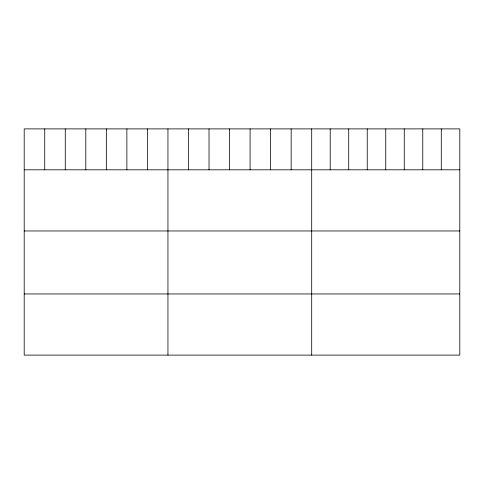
<?xml version="1.0" encoding="UTF-8"?>
<svg xmlns="http://www.w3.org/2000/svg" width="484" height="484" viewBox="0 0 484 484"><rect width="100%" height="100%" fill="white"/><g stroke="black" fill="none" stroke-linecap="round" stroke-linejoin="round"><path stroke-width="0.73" d="M459.8 169.811L459.8 355.111L24.2 355.111L24.2 128.889L459.8 128.889L459.8 169.811L24.2 169.811M24.2 230.959L459.8 230.959M24.2 293.957L459.8 293.957M441.287 128.889L441.287 169.811M422.774 128.889L422.774 169.811M404.261 128.889L404.261 169.811M385.748 128.889L385.748 169.811M367.235 128.889L367.235 169.811M348.722 128.889L348.722 169.811M330.209 128.889L330.209 169.811M311.696 128.889L311.696 355.111M291.162 128.889L291.162 169.811M270.623 128.889L270.623 169.811M250.089 128.889L250.089 169.811M229.555 128.889L229.555 169.811M209.021 128.889L209.021 169.811M188.482 128.889L188.482 169.811M167.948 128.889L167.948 355.111M147.414 128.889L147.414 169.811M126.875 128.889L126.875 169.811M106.341 128.889L106.341 169.811M85.807 128.889L85.807 169.811M65.273 128.889L65.273 169.811M44.734 128.889L44.734 169.811"/></g></svg>
